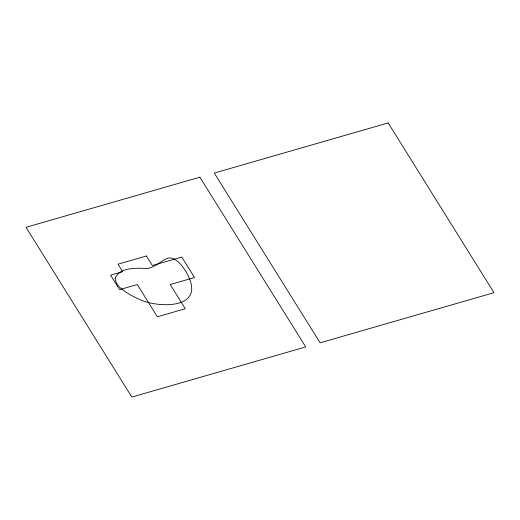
<?xml version="1.0" encoding="UTF-8"?>
<svg xmlns="http://www.w3.org/2000/svg" width="520" height="520" viewBox="0 0 520 520"><rect width="100%" height="100%" fill="white"/><g stroke="black" fill="none" stroke-linecap="round" stroke-linejoin="round"><path stroke-width="0.78" d="M115.167 278.2C115.473 286.052 123.734 290.492 129.513 294.411A73.651 48.516 -2.1 0 0 137.709 298.552C155.09 308.009 203.918 310.362 188.89 277.394A96.713 63.707 -2.1 0 0 184.938 269.984C181.643 265.219 177.821 259.994 172.029 258.219A6.188 4.075 -2.1 0 0 167.739 258.193C159.101 261.619 152.295 270.627 141.876 268.249C132.645 268.171 119.294 268.365 115.167 278.2M199.894 177.197L26 227.311L131.833 397.066L305.728 346.944L199.894 177.197M388.167 122.934L214.272 173.056L320.106 342.803L494 292.689L388.167 122.934M146.412 255.983L118.014 264.167L122.629 271.694L110.585 275.164L119.6 289.633L137.274 284.538L157.372 316.778L185.289 308.731L170.203 284.538L194.506 277.531L181.753 257.075L152.373 265.544L146.412 255.983"/></g></svg>
